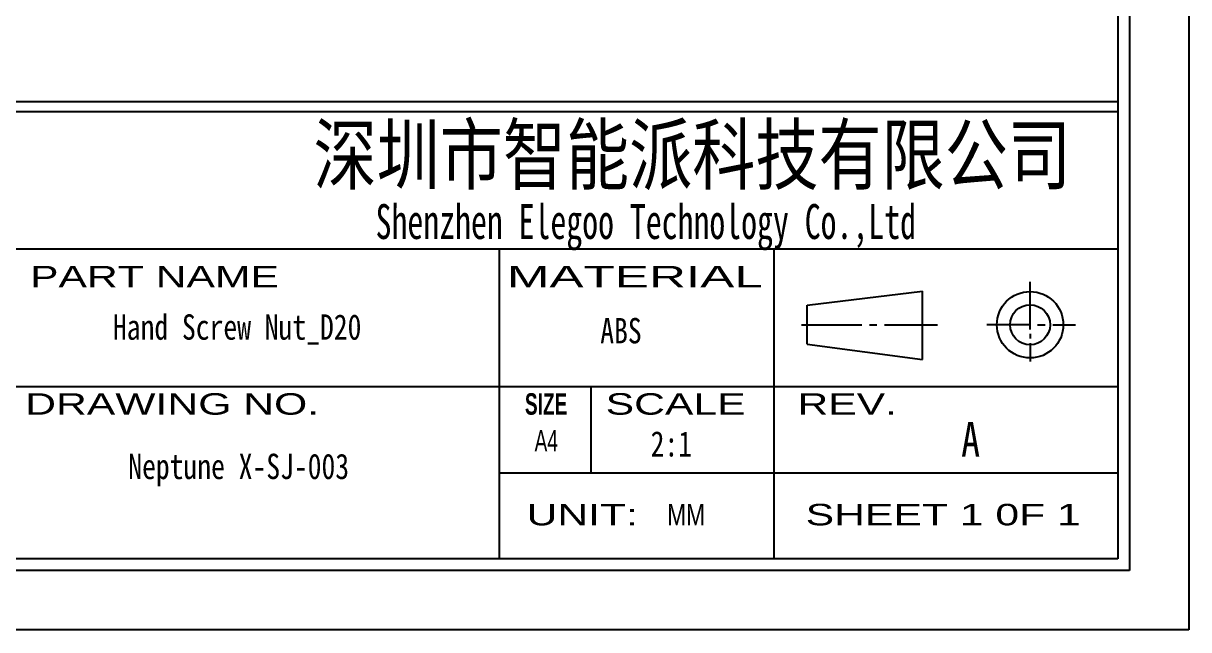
# Model space of a CAD drawing. Header units: millimetres. Extents: x 1 to 148, y 1 to 104.
# Drawn here: x 98.92 to 147.55, y 0.65 to 25.94 of the extents above; entities that cross this region are included whole.
import ezdxf

# ---------------------------------------------------------------- set-up
doc = ezdxf.new("R2010")
doc.units = ezdxf.units.MM
doc.header["$LTSCALE"] = 0.5
doc.layers.add('SLD-0', color=179, linetype='Continuous')
doc.styles.add('SLDTEXTSTYLE1', font='SIMSUN.TTC', dxfattribs={"width": 0.8})
doc.styles.add('SLDTEXTSTYLE10', font='ARIAL.TTF', dxfattribs={"width": 0.7584})
doc.styles.add('SLDTEXTSTYLE12', font='ARIAL.TTF', dxfattribs={"width": 1.7064})
doc.styles.add('SLDTEXTSTYLE13', font='SIMSUN.TTC', dxfattribs={"width": 0.8, "bigfont": 'bigfont'})
doc.styles.add('SLDTEXTSTYLE14', font='SIMKAI.TTF', dxfattribs={"width": 0.67})
doc.styles.add('SLDTEXTSTYLE2', font='SIMFANG.TTF', dxfattribs={"width": 0.8})
doc.styles.add('SLDTEXTSTYLE3', font='SIMSUN.TTC', dxfattribs={"width": 0.8})
doc.styles.add('SLDTEXTSTYLE5', font='ARIAL.TTF', dxfattribs={"width": 0.63516})
doc.styles.add('SLDTEXTSTYLE8', font='ARIALBD.TTF', dxfattribs={"width": 0.63516})
doc.styles.add('SLDTEXTSTYLE9', font='ARIAL.TTF', dxfattribs={"width": 1.422})

msp = doc.modelspace()

# ---------------------------------------------------------------- linework, layer by layer
at = {"layer": 'SLD-0'}
for p, q in [((147.553, 104.337), (147.553, 0.647)), ((144.591, 98.905), (144.591, 3.609)), ((144.591, 3.609), (6.337, 3.609)), ((147.553, 0.647), (0.795, 0.647))]:
    msp.add_line(p, q, dxfattribs=at)
at = {"layer": 'SLD-0', "color": 6, "linetype": 'Continuous'}
for p, q in [((145.084, 99.399), (145.084, 3.116)), ((145.084, 3.116), (5.844, 3.116))]:
    msp.add_line(p, q, dxfattribs=at)
at = {"layer": 'SLD-0', "color": 179, "linetype": 'Continuous'}
for p, q in [((144.591, 22.665), (77.665, 22.665)), ((144.591, 22.253), (78.143, 22.253)), ((144.591, 16.517), (78.143, 16.517)), ((118.776, 16.517), (118.776, 3.609)), ((130.249, 3.609), (130.249, 16.517)), ((140.935, 13.175), (140.935, 15.158)), ((131.628, 14.177), (136.444, 14.769)), ((136.444, 11.923), (136.444, 14.769)), ((131.628, 12.553), (131.628, 14.177)), ((131.393, 13.366), (133.915, 13.366)), ((134.23, 13.366), (134.546, 13.366)), ((134.861, 13.366), (137.068, 13.366)), ((140.935, 13.366), (139.134, 13.366)), ((141.25, 13.366), (141.565, 13.366)), ((141.881, 13.366), (142.826, 13.366)), ((140.935, 12.983), (140.935, 12.792)), ((131.628, 12.553), (136.444, 11.923)), ((140.935, 12.6), (140.935, 11.833)), ((144.591, 10.78), (78.143, 10.78)), ((122.601, 10.78), (122.601, 7.195)), ((118.776, 7.195), (144.591, 7.195))]:
    msp.add_line(p, q, dxfattribs=at)
for radius in [1.386, 0.834]:
    msp.add_circle((140.935, 13.366), radius, dxfattribs=at)

# ---------------------------------------------------------------- texts
at = {"layer": 'SLD-0'}
for s, insert, char_height, attachment_point, style in [('\\M+1905B圳\\M+18E73\\M+19271\\M+1945C\\M+19468\\M+189C8\\M+18B5A\\M+1974C\\M+18CC0\\M+18CF6\\M+18E69', (126.838, 21.669), 2.41404, 2, 'SLDTEXTSTYLE13'), ('Hand Screw Nut_D20', (107.848, 13.801), 1.05833, 2, 'SLDTEXTSTYLE3'), ('ABS', (123.863, 13.648), 1.0583, 2, 'SLDTEXTSTYLE3'), ('A', (138.057, 9.315), 1.455, 1, 'SLDTEXTSTYLE1'), ('Neptune X-SJ-003', (107.911, 7.988), 1.05833, 2, 'SLDTEXTSTYLE3')]:
    msp.add_mtext(s, dxfattribs=dict(at, insert=insert, char_height=char_height, attachment_point=attachment_point, style=style))
at = {"layer": 'SLD-0', "color": 179, "attachment_point": 2}
for s, insert, char_height, style in [('Shenzhen Elegoo Technology Co.,Ltd', (124.899, 18.4), 1.45521, 'SLDTEXTSTYLE14'), ('PART NAME', (104.397, 15.823), 0.8963, 'SLDTEXTSTYLE9'), ('MATERIAL', (124.44, 15.823), 0.8963, 'SLDTEXTSTYLE12'), ('DRAWING NO.', (105.134, 10.511), 0.89633, 'SLDTEXTSTYLE9'), ('SIZE', (120.739, 10.511), 0.8963, 'SLDTEXTSTYLE8'), ('SCALE', (126.144, 10.511), 0.8963, 'SLDTEXTSTYLE9'), ('REV.', (133.305, 10.511), 0.8963, 'SLDTEXTSTYLE9'), ('A4', (120.745, 8.977), 0.8963, 'SLDTEXTSTYLE5'), ('2:1', (125.965, 8.928), 1.0583, 'SLDTEXTSTYLE2'), ('UNIT:', (122.249, 5.895), 0.8963, 'SLDTEXTSTYLE9'), ('MM', (126.58, 5.895), 0.8963, 'SLDTEXTSTYLE10'), ('SHEET 1 0F 1', (137.31, 5.895), 0.89633, 'SLDTEXTSTYLE9')]:
    msp.add_mtext(s, dxfattribs=dict(at, insert=insert, char_height=char_height, style=style))

doc.saveas('drawing.dxf')
